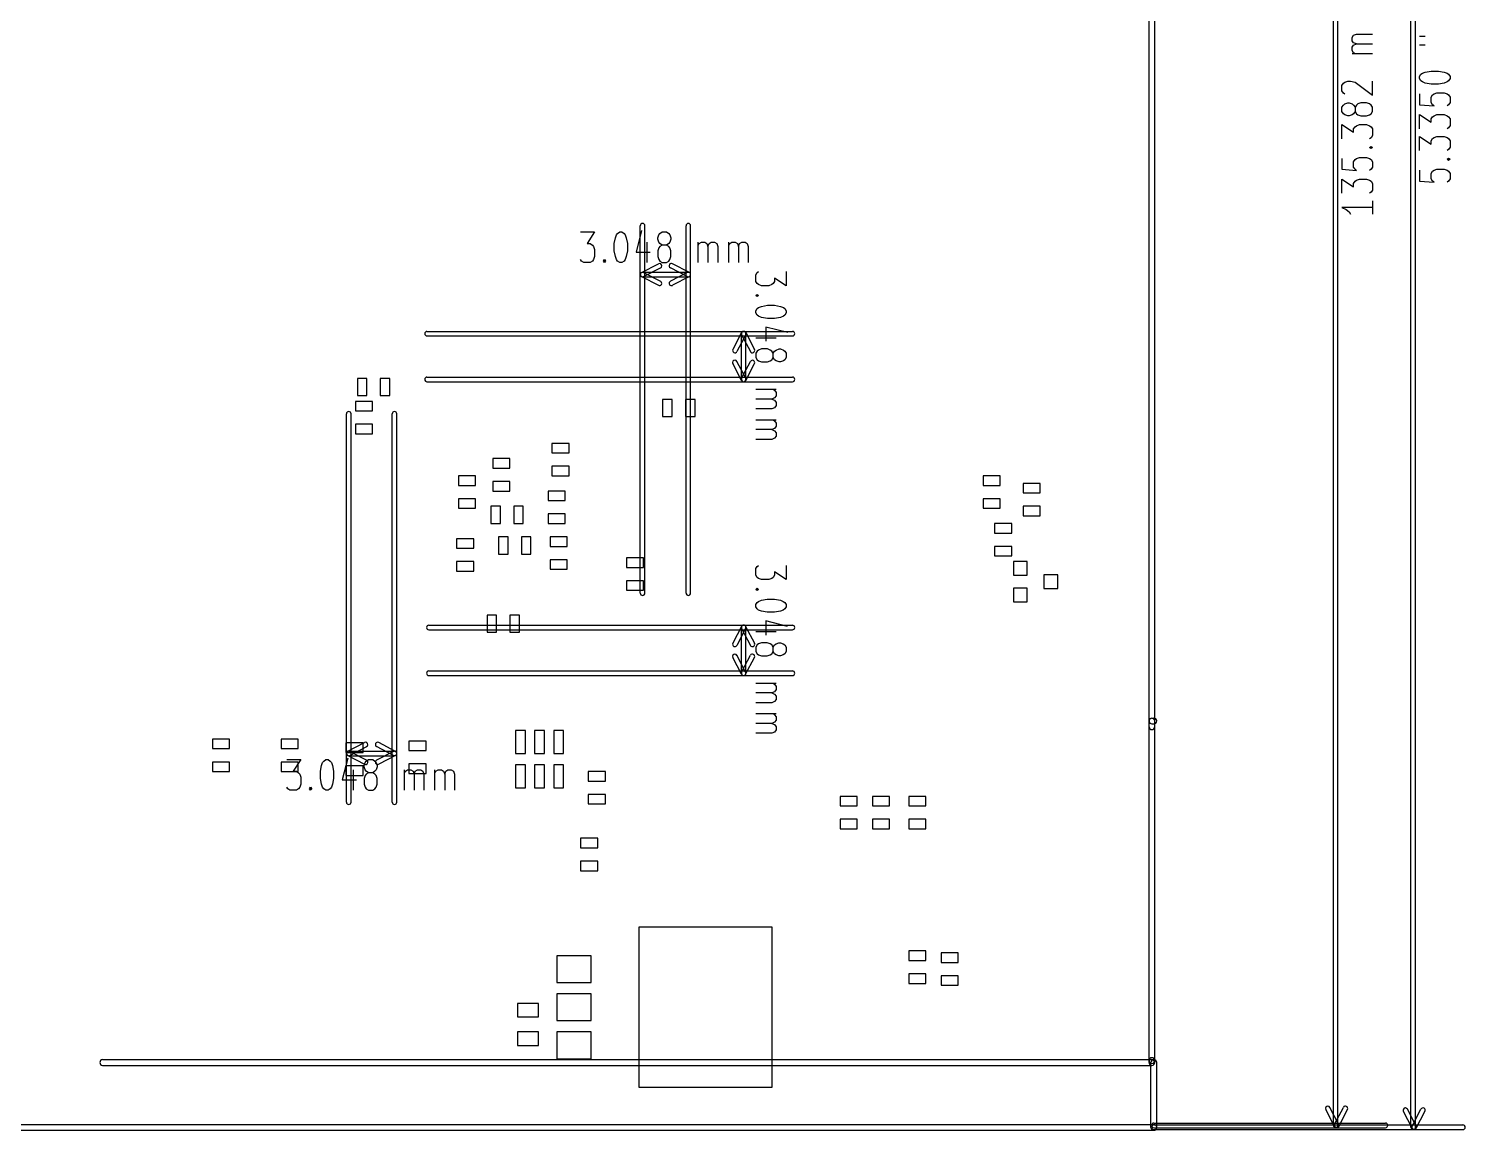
# Model space of a CAD drawing. Extents: x -29274 to 69862, y 24345 to 162744.
# Drawn here: x 32212 to 69862, y 24345 to 53210 of the extents above; entities that cross this region are included whole.
import ezdxf

# ---------------------------------------------------------------- set-up
doc = ezdxf.new("R2010")
doc.units = 0
doc.layers.add('BLACK', color=1, linetype='CONTINUOUS')

msp = doc.modelspace()

# ---------------------------------------------------------------- linework, layer by layer
at = {"layer": 'BLACK'}
for p, q in [((66406, 24474), (66406, 77774)), ((66526, 24474), (66526, 77774)), ((68438, 24426), (68438, 77776)), ((68558, 24426), (68558, 77776)), ((61575, 34920), (61575, 75920)), ((61725, 34920), (61725, 75920)), ((66896, 52981), (66935, 53039)), ((66896, 52896), (66896, 52981)), ((66935, 52839), (66896, 52896)), ((66896, 52724), (66935, 52781)), ((66896, 52639), (66896, 52724)), ((66935, 53039), (67011, 53067)), ((67011, 52810), (66935, 52839)), ((66935, 52781), (67011, 52810)), ((67011, 53067), (67430, 53067)), ((67011, 52810), (67430, 52810)), ((68662, 53016), (68814, 53016)), ((68662, 52787), (68814, 52787)), ((66935, 52581), (66896, 52639)), ((67430, 52553), (66896, 52553)), ((66973, 52553), (66935, 52581)), ((68662, 51959), (68700, 52016)), ((68662, 51902), (68662, 51959)), ((68700, 52016), (68738, 52045)), ((68738, 52045), (68814, 52074)), ((68814, 52074), (68967, 52102)), ((68967, 52102), (69157, 52102)), ((69157, 52102), (69309, 52074)), ((69309, 52074), (69386, 52045)), ((69386, 52045), (69424, 52016)), ((69424, 52016), (69462, 51959)), ((69462, 51959), (69462, 51902)), ((66630, 51725), (66668, 51782)), ((66630, 51582), (66630, 51725)), ((66668, 51525), (66630, 51582)), ((66668, 51782), (66706, 51811)), ((66706, 51811), (66782, 51839)), ((66782, 51839), (66858, 51839)), ((66858, 51839), (66973, 51811)), ((66973, 51811), (67430, 51468)), ((67430, 51468), (67430, 51839)), ((68700, 51845), (68662, 51902)), ((68738, 51816), (68700, 51845)), ((68814, 51788), (68738, 51816)), ((68967, 51759), (68814, 51788)), ((69157, 51759), (68967, 51759)), ((69309, 51788), (69157, 51759)), ((69386, 51816), (69309, 51788)), ((69424, 51845), (69386, 51816)), ((69462, 51902), (69424, 51845)), ((66630, 51154), (66668, 51211)), ((66706, 51496), (66668, 51525)), ((66668, 51211), (66706, 51240)), ((66706, 51240), (66782, 51268)), ((66782, 51268), (66820, 51268)), ((66820, 51268), (66896, 51240)), ((66896, 51240), (66935, 51211)), ((66935, 51211), (66973, 51154)), ((67011, 51211), (66973, 51154)), ((67049, 51240), (67011, 51211)), ((67125, 51268), (67049, 51240)), ((67277, 51268), (67125, 51268)), ((67354, 51240), (67277, 51268)), ((67392, 51211), (67354, 51240)), ((67430, 51154), (67392, 51211)), ((68662, 51503), (68662, 51217)), ((68662, 51217), (69043, 51188)), ((68967, 51417), (69005, 51474)), ((68967, 51274), (68967, 51417)), ((69005, 51217), (68967, 51274)), ((69005, 51474), (69043, 51503)), ((69043, 51188), (69005, 51217)), ((69043, 51503), (69119, 51531)), ((69119, 51531), (69309, 51531)), ((69309, 51531), (69386, 51503)), ((69386, 51503), (69424, 51474)), ((69424, 51217), (69386, 51188)), ((69424, 51474), (69462, 51417)), ((69462, 51274), (69424, 51217)), ((69462, 51417), (69462, 51274)), ((66630, 51040), (66630, 51154)), ((66668, 50982), (66630, 51040)), ((66706, 50954), (66668, 50982)), ((66782, 50925), (66706, 50954)), ((66820, 50925), (66782, 50925)), ((66896, 50954), (66820, 50925)), ((66935, 50982), (66896, 50954)), ((66973, 51040), (66935, 50982)), ((66973, 51154), (66973, 51040)), ((66973, 51040), (67011, 50982)), ((67011, 50982), (67049, 50954)), ((67049, 50954), (67125, 50925)), ((67125, 50925), (67277, 50925)), ((67277, 50925), (67354, 50954)), ((67354, 50954), (67392, 50982)), ((67392, 50982), (67430, 51040)), ((67430, 51040), (67430, 51154)), ((68662, 50589), (68662, 50960)), ((68662, 50960), (68967, 50760)), ((68967, 50846), (69005, 50903)), ((68967, 50760), (68967, 50846)), ((69005, 50903), (69043, 50932)), ((69043, 50932), (69119, 50960)), ((69119, 50960), (69309, 50960)), ((69309, 50960), (69386, 50932)), ((69386, 50932), (69424, 50903)), ((69424, 50903), (69462, 50846)), ((69462, 50846), (69462, 50674)), ((66630, 50326), (66630, 50697)), ((66630, 50697), (66935, 50497)), ((66935, 50583), (66973, 50640)), ((66935, 50497), (66935, 50583)), ((66973, 50640), (67011, 50669)), ((67011, 50669), (67087, 50697)), ((67087, 50697), (67277, 50697)), ((67277, 50697), (67354, 50669)), ((67354, 50669), (67392, 50640)), ((67392, 50640), (67430, 50583)), ((67430, 50583), (67430, 50411)), ((69424, 50617), (69386, 50589)), ((69462, 50674), (69424, 50617)), ((67392, 50354), (67354, 50326)), ((67354, 50097), (67392, 50125)), ((67392, 50068), (67354, 50097)), ((67354, 50097), (67430, 50097)), ((67430, 50411), (67392, 50354)), ((67392, 50125), (67430, 50097)), ((67430, 50097), (67392, 50068)), ((68662, 50018), (68662, 50389)), ((68662, 50389), (68967, 50189)), ((68967, 50275), (69005, 50332)), ((68967, 50189), (68967, 50275)), ((69005, 50332), (69043, 50361)), ((69043, 50361), (69119, 50389)), ((69119, 50389), (69309, 50389)), ((69309, 50389), (69386, 50361)), ((69386, 50361), (69424, 50332)), ((69424, 50332), (69462, 50275)), ((69462, 50103), (69424, 50046)), ((69462, 50275), (69462, 50103)), ((66630, 49812), (66630, 49526)), ((66935, 49726), (66973, 49783)), ((66935, 49583), (66935, 49726)), ((66973, 49783), (67011, 49812)), ((67011, 49812), (67087, 49840)), ((67087, 49840), (67277, 49840)), ((67277, 49840), (67354, 49812)), ((67354, 49812), (67392, 49783)), ((67392, 49783), (67430, 49726)), ((67430, 49726), (67430, 49583)), ((69424, 50046), (69386, 50018)), ((69386, 49789), (69424, 49817)), ((69424, 49760), (69386, 49789)), ((69386, 49789), (69462, 49789)), ((69424, 49817), (69462, 49789)), ((69462, 49789), (69424, 49760)), ((66630, 49526), (67011, 49497)), ((66973, 49526), (66935, 49583)), ((67011, 49497), (66973, 49526)), ((67392, 49526), (67354, 49497)), ((67430, 49583), (67392, 49526)), ((68662, 49504), (68662, 49218)), ((68967, 49418), (69005, 49475)), ((68967, 49275), (68967, 49418)), ((69005, 49475), (69043, 49504)), ((69043, 49504), (69119, 49532)), ((69119, 49532), (69309, 49532)), ((69309, 49532), (69386, 49504)), ((69386, 49504), (69424, 49475)), ((69424, 49475), (69462, 49418)), ((69462, 49418), (69462, 49275)), ((66630, 48898), (66630, 49269)), ((66630, 49269), (66935, 49069)), ((66935, 49155), (66973, 49212)), ((66935, 49069), (66935, 49155)), ((66973, 49212), (67011, 49241)), ((67011, 49241), (67087, 49269)), ((67087, 49269), (67277, 49269)), ((67277, 49269), (67354, 49241)), ((67354, 49241), (67392, 49212)), ((67392, 49212), (67430, 49155)), ((67430, 48983), (67392, 48926)), ((67430, 49155), (67430, 48983)), ((68662, 49218), (69043, 49189)), ((69005, 49218), (68967, 49275)), ((69043, 49189), (69005, 49218)), ((69424, 49218), (69386, 49189)), ((69462, 49275), (69424, 49218)), ((67392, 48926), (67354, 48898)), ((67430, 48698), (67430, 48355)), ((67430, 48527), (66630, 48527)), ((66630, 48527), (66744, 48470)), ((66744, 48470), (66820, 48412)), ((66820, 48412), (66858, 48355)), ((46673, 47885), (47044, 47885)), ((47044, 47885), (46844, 47580)), ((47615, 47809), (47644, 47847)), ((47644, 47847), (47701, 47885)), ((47701, 47885), (47758, 47885)), ((47758, 47885), (47815, 47847)), ((47815, 47847), (47844, 47809)), ((48272, 47923), (48129, 47352)), ((48240, 38421), (48240, 48049)), ((48360, 38421), (48360, 48049)), ((48729, 47809), (48757, 47847)), ((48757, 47847), (48815, 47885)), ((48815, 47885), (48929, 47885)), ((48929, 47885), (48986, 47847)), ((48986, 47847), (49015, 47809)), ((49440, 38421), (49440, 48049)), ((49560, 38421), (49560, 48049)), ((46844, 47580), (46930, 47580)), ((46930, 47580), (46987, 47542)), ((46987, 47542), (47016, 47504)), ((47016, 47504), (47044, 47428)), ((47558, 47580), (47587, 47733)), ((47558, 47390), (47558, 47580)), ((47587, 47733), (47615, 47809)), ((47844, 47809), (47873, 47733)), ((47873, 47733), (47901, 47580)), ((47901, 47580), (47901, 47390)), ((48415, 47619), (48415, 47085)), ((48700, 47733), (48729, 47809)), ((48700, 47695), (48700, 47733)), ((48729, 47619), (48700, 47695)), ((48729, 47466), (48700, 47390)), ((48757, 47580), (48729, 47619)), ((48757, 47504), (48729, 47466)), ((48815, 47542), (48757, 47580)), ((48815, 47542), (48757, 47504)), ((48929, 47542), (48815, 47542)), ((48986, 47580), (48929, 47542)), ((48986, 47504), (48929, 47542)), ((49015, 47619), (48986, 47580)), ((49015, 47466), (48986, 47504)), ((49015, 47809), (49043, 47733)), ((49043, 47695), (49015, 47619)), ((49043, 47390), (49015, 47466)), ((49043, 47733), (49043, 47695)), ((49757, 47085), (49757, 47619)), ((49757, 47542), (49785, 47580)), ((49785, 47580), (49843, 47619)), ((49843, 47619), (49928, 47619)), ((49928, 47619), (49985, 47580)), ((49985, 47580), (50014, 47504)), ((50014, 47504), (50043, 47580)), ((50014, 47504), (50014, 47085)), ((50043, 47580), (50100, 47619)), ((50100, 47619), (50185, 47619)), ((50185, 47619), (50243, 47580)), ((50243, 47580), (50271, 47504)), ((50271, 47504), (50271, 47085)), ((50557, 47085), (50557, 47619)), ((50557, 47542), (50585, 47580)), ((50585, 47580), (50643, 47619)), ((50643, 47619), (50728, 47619)), ((50728, 47619), (50785, 47580)), ((50785, 47580), (50814, 47504)), ((50814, 47504), (50843, 47580)), ((50814, 47504), (50814, 47085)), ((50843, 47580), (50900, 47619)), ((50900, 47619), (50985, 47619)), ((50985, 47619), (51043, 47580)), ((51043, 47580), (51071, 47504)), ((51071, 47504), (51071, 47085)), ((46701, 47123), (46673, 47161)), ((46758, 47085), (46701, 47123)), ((46930, 47085), (46758, 47085)), ((46987, 47123), (46930, 47085)), ((47016, 47161), (46987, 47123)), ((47044, 47238), (47016, 47161)), ((47044, 47428), (47044, 47238)), ((47272, 47123), (47301, 47161)), ((47301, 47085), (47272, 47123)), ((47301, 47161), (47329, 47123)), ((47301, 47161), (47301, 47085)), ((47329, 47123), (47301, 47085)), ((47587, 47238), (47558, 47390)), ((47615, 47161), (47587, 47238)), ((47644, 47123), (47615, 47161)), ((47701, 47085), (47644, 47123)), ((47758, 47085), (47701, 47085)), ((47815, 47123), (47758, 47085)), ((47844, 47161), (47815, 47123)), ((47873, 47238), (47844, 47161)), ((47901, 47390), (47873, 47238)), ((48129, 47352), (48501, 47352)), ((48700, 47390), (48700, 47238)), ((48700, 47238), (48729, 47161)), ((48729, 47161), (48757, 47123)), ((48757, 47123), (48815, 47085)), ((48815, 47085), (48929, 47085)), ((48929, 47085), (48986, 47123)), ((48986, 47123), (49015, 47161)), ((49015, 47161), (49043, 47238)), ((49043, 47238), (49043, 47390)), ((48272, 46823), (48714, 47052)), ((48272, 46715), (48714, 46486)), ((48300, 46829), (49500, 46829)), ((48300, 46709), (49500, 46709)), ((48328, 46716), (48770, 46945)), ((48328, 46822), (48770, 46593)), ((49471, 46716), (49029, 46946)), ((49471, 46822), (49029, 46592)), ((49527, 46822), (49085, 47052)), ((49527, 46716), (49085, 46486)), ((51266, 46762), (51304, 46819)), ((51266, 46590), (51266, 46762)), ((51304, 46819), (51342, 46847)), ((52066, 46847), (52066, 46476)), ((51304, 46533), (51266, 46590)), ((51342, 46504), (51304, 46533)), ((51419, 46476), (51342, 46504)), ((51609, 46476), (51419, 46476)), ((51685, 46504), (51609, 46476)), ((51723, 46533), (51685, 46504)), ((51761, 46590), (51723, 46533)), ((52066, 46476), (51761, 46676)), ((51761, 46676), (51761, 46590)), ((51266, 46219), (51304, 46248)), ((51304, 46191), (51266, 46219)), ((51342, 46219), (51266, 46219)), ((51304, 46248), (51342, 46219)), ((51342, 46219), (51304, 46191)), ((51342, 45905), (51419, 45933)), ((51419, 45933), (51571, 45962)), ((51571, 45962), (51761, 45962)), ((51761, 45962), (51914, 45933)), ((51914, 45933), (51990, 45905)), ((51266, 45819), (51304, 45876)), ((51266, 45762), (51266, 45819)), ((51304, 45705), (51266, 45762)), ((51304, 45876), (51342, 45905)), ((51342, 45676), (51304, 45705)), ((51419, 45647), (51342, 45676)), ((51571, 45619), (51419, 45647)), ((51761, 45619), (51571, 45619)), ((51914, 45647), (51761, 45619)), ((51990, 45676), (51914, 45647)), ((51990, 45905), (52028, 45876)), ((52028, 45705), (51990, 45676)), ((52028, 45876), (52066, 45819)), ((52066, 45762), (52028, 45705)), ((52066, 45819), (52066, 45762)), ((42650, 45280), (52230, 45280)), ((50896, 45248), (50667, 44806)), ((51003, 45192), (50774, 44750)), ((50890, 44020), (50890, 45220)), ((50897, 45192), (51127, 44750)), ((51003, 45248), (51233, 44806)), ((51010, 44020), (51010, 45220)), ((52104, 45248), (51533, 45391)), ((51533, 45391), (51533, 45019)), ((42650, 45160), (52230, 45160)), ((51800, 45105), (51266, 45105)), ((51419, 44820), (51342, 44791)), ((51571, 44820), (51419, 44820)), ((51647, 44791), (51571, 44820)), ((51800, 44791), (51876, 44820)), ((51876, 44820), (51914, 44820)), ((51914, 44820), (51990, 44791)), ((50896, 43993), (50667, 44435)), ((51003, 44049), (50774, 44491)), ((50897, 44049), (51127, 44491)), ((51003, 43993), (51233, 44435)), ((51304, 44763), (51266, 44705)), ((51266, 44705), (51266, 44591)), ((51266, 44591), (51304, 44534)), ((51342, 44791), (51304, 44763)), ((51304, 44534), (51342, 44505)), ((51342, 44505), (51419, 44477)), ((51419, 44477), (51571, 44477)), ((51571, 44477), (51647, 44505)), ((51685, 44763), (51647, 44791)), ((51647, 44505), (51685, 44534)), ((51723, 44705), (51685, 44763)), ((51685, 44534), (51723, 44591)), ((51723, 44705), (51761, 44763)), ((51723, 44591), (51723, 44705)), ((51761, 44534), (51723, 44591)), ((51761, 44763), (51800, 44791)), ((51800, 44505), (51761, 44534)), ((51876, 44477), (51800, 44505)), ((51914, 44477), (51876, 44477)), ((51990, 44505), (51914, 44477)), ((51990, 44791), (52028, 44763)), ((52028, 44534), (51990, 44505)), ((52028, 44763), (52066, 44705)), ((52066, 44591), (52028, 44534)), ((52066, 44705), (52066, 44591)), ((42650, 44080), (52230, 44080)), ((41075, 44045), (40825, 44045)), ((40825, 44045), (40825, 43595)), ((41075, 43595), (41075, 44045)), ((41675, 44045), (41425, 44045)), ((41425, 44045), (41425, 43595)), ((41675, 43595), (41675, 44045)), ((42650, 43960), (52230, 43960)), ((51266, 43763), (51800, 43763)), ((51723, 43763), (51761, 43735)), ((51761, 43735), (51800, 43677)), ((51800, 43677), (51800, 43592)), ((41225, 43445), (40775, 43445)), ((40775, 43445), (40775, 43195)), ((40825, 43595), (41075, 43595)), ((41225, 43195), (41225, 43445)), ((41425, 43595), (41675, 43595)), ((48825, 43495), (48825, 43045)), ((49075, 43495), (48825, 43495)), ((49075, 43045), (49075, 43495)), ((49425, 43495), (49425, 43045)), ((49675, 43495), (49425, 43495)), ((49675, 43045), (49675, 43495)), ((51685, 43506), (51266, 43506)), ((51761, 43535), (51685, 43506)), ((51685, 43506), (51761, 43477)), ((51800, 43592), (51761, 43535)), ((51761, 43477), (51800, 43420)), ((51800, 43335), (51761, 43277)), ((51800, 43420), (51800, 43335)), ((40540, 32942), (40540, 43120)), ((40660, 32942), (40660, 43120)), ((40775, 43195), (41225, 43195)), ((41740, 32942), (41740, 43120)), ((41860, 32942), (41860, 43120)), ((48825, 43045), (49075, 43045)), ((49425, 43045), (49675, 43045)), ((51685, 43249), (51266, 43249)), ((51266, 42963), (51800, 42963)), ((51761, 43277), (51685, 43249)), ((51723, 42963), (51761, 42935)), ((51761, 42935), (51800, 42877)), ((41225, 42845), (40775, 42845)), ((40775, 42845), (40775, 42595)), ((40775, 42595), (41225, 42595)), ((41225, 42595), (41225, 42845)), ((51685, 42706), (51266, 42706)), ((51761, 42735), (51685, 42706)), ((51685, 42706), (51761, 42677)), ((51800, 42792), (51761, 42735)), ((51761, 42677), (51800, 42620)), ((51800, 42877), (51800, 42792)), ((51800, 42620), (51800, 42535)), ((46375, 42345), (45925, 42345)), ((45925, 42345), (45925, 42095)), ((46375, 42095), (46375, 42345)), ((51685, 42449), (51266, 42449)), ((51761, 42477), (51685, 42449)), ((51800, 42535), (51761, 42477)), ((44825, 41945), (44375, 41945)), ((44375, 41945), (44375, 41695)), ((44825, 41695), (44825, 41945)), ((45925, 42095), (46375, 42095)), ((43925, 41495), (43475, 41495)), ((43475, 41495), (43475, 41245)), ((43925, 41245), (43925, 41495)), ((44375, 41695), (44825, 41695)), ((46375, 41745), (45925, 41745)), ((45925, 41745), (45925, 41495)), ((45925, 41495), (46375, 41495)), ((46375, 41495), (46375, 41745)), ((57675, 41495), (57225, 41495)), ((57225, 41495), (57225, 41245)), ((57675, 41245), (57675, 41495)), ((43475, 41245), (43925, 41245)), ((44825, 41345), (44375, 41345)), ((44375, 41345), (44375, 41095)), ((44375, 41095), (44825, 41095)), ((44825, 41095), (44825, 41345)), ((46275, 41095), (45825, 41095)), ((45825, 41095), (45825, 40845)), ((46275, 40845), (46275, 41095)), ((57225, 41245), (57675, 41245)), ((58725, 41295), (58275, 41295)), ((58275, 41295), (58275, 41045)), ((58275, 41045), (58725, 41045)), ((58725, 41045), (58725, 41295)), ((43925, 40895), (43475, 40895)), ((43475, 40895), (43475, 40645)), ((43925, 40645), (43925, 40895)), ((44575, 40695), (44325, 40695)), ((44325, 40695), (44325, 40245)), ((44575, 40245), (44575, 40695)), ((45175, 40695), (44925, 40695)), ((44925, 40695), (44925, 40245)), ((45175, 40245), (45175, 40695)), ((45825, 40845), (46275, 40845)), ((57675, 40895), (57225, 40895)), ((57225, 40895), (57225, 40645)), ((57675, 40645), (57675, 40895)), ((58725, 40695), (58275, 40695)), ((58275, 40695), (58275, 40445)), ((58725, 40445), (58725, 40695)), ((43475, 40645), (43925, 40645)), ((46275, 40495), (45825, 40495)), ((45825, 40495), (45825, 40245)), ((46275, 40245), (46275, 40495)), ((57225, 40645), (57675, 40645)), ((58275, 40445), (58725, 40445)), ((44325, 40245), (44575, 40245)), ((44925, 40245), (45175, 40245)), ((45825, 40245), (46275, 40245)), ((57975, 40245), (57525, 40245)), ((57525, 40245), (57525, 39995)), ((57525, 39995), (57975, 39995)), ((57975, 39995), (57975, 40245)), ((43875, 39845), (43425, 39845)), ((43425, 39845), (43425, 39595)), ((43425, 39595), (43875, 39595)), ((43875, 39595), (43875, 39845)), ((44775, 39895), (44525, 39895)), ((44525, 39895), (44525, 39445)), ((44775, 39445), (44775, 39895)), ((45375, 39895), (45125, 39895)), ((45125, 39895), (45125, 39445)), ((45375, 39445), (45375, 39895)), ((46325, 39895), (45875, 39895)), ((45875, 39895), (45875, 39645)), ((45875, 39645), (46325, 39645)), ((46325, 39645), (46325, 39895)), ((57975, 39645), (57525, 39645)), ((57525, 39645), (57525, 39395)), ((57975, 39395), (57975, 39645)), ((43875, 39245), (43425, 39245)), ((43425, 39245), (43425, 38995)), ((43875, 38995), (43875, 39245)), ((44525, 39445), (44775, 39445)), ((45125, 39445), (45375, 39445)), ((46325, 39295), (45875, 39295)), ((45875, 39295), (45875, 39045)), ((46325, 39045), (46325, 39295)), ((48325, 39345), (47875, 39345)), ((47875, 39345), (47875, 39095)), ((48325, 39095), (48325, 39345)), ((57525, 39395), (57975, 39395)), ((58380, 39250), (58020, 39250)), ((58020, 39250), (58020, 38890)), ((58380, 38890), (58380, 39250)), ((43425, 38995), (43875, 38995)), ((45875, 39045), (46325, 39045)), ((47875, 39095), (48325, 39095)), ((51265, 39062), (51303, 39119)), ((51265, 38890), (51265, 39062)), ((51303, 38833), (51265, 38890)), ((51303, 39119), (51341, 39147)), ((51341, 38804), (51303, 38833)), ((51418, 38776), (51341, 38804)), ((51684, 38804), (51608, 38776)), ((51722, 38833), (51684, 38804)), ((51760, 38890), (51722, 38833)), ((52065, 38776), (51760, 38976)), ((51760, 38976), (51760, 38890)), ((52065, 39147), (52065, 38776)), ((58020, 38890), (58380, 38890)), ((59180, 38900), (58820, 38900)), ((58820, 38900), (58820, 38540)), ((59180, 38540), (59180, 38900)), ((48325, 38745), (47875, 38745)), ((47875, 38745), (47875, 38495)), ((47875, 38495), (48325, 38495)), ((48325, 38495), (48325, 38745)), ((51265, 38519), (51303, 38548)), ((51303, 38491), (51265, 38519)), ((51341, 38519), (51265, 38519)), ((51303, 38548), (51341, 38519)), ((51341, 38519), (51303, 38491)), ((51608, 38776), (51418, 38776)), ((58380, 38550), (58020, 38550)), ((58020, 38550), (58020, 38190)), ((58380, 38190), (58380, 38550)), ((58820, 38540), (59180, 38540)), ((51265, 38119), (51303, 38176)), ((51265, 38062), (51265, 38119)), ((51303, 38005), (51265, 38062)), ((51303, 38176), (51341, 38205)), ((51341, 38205), (51418, 38233)), ((51418, 38233), (51570, 38262)), ((51570, 38262), (51760, 38262)), ((51760, 38262), (51913, 38233)), ((51913, 38233), (51989, 38205)), ((51989, 38205), (52027, 38176)), ((52027, 38176), (52065, 38119)), ((52065, 38062), (52027, 38005)), ((52065, 38119), (52065, 38062)), ((58020, 38190), (58380, 38190)), ((44475, 37845), (44225, 37845)), ((44225, 37845), (44225, 37395)), ((44475, 37395), (44475, 37845)), ((45075, 37845), (44825, 37845)), ((44825, 37845), (44825, 37395)), ((45075, 37395), (45075, 37845)), ((51341, 37976), (51303, 38005)), ((51418, 37947), (51341, 37976)), ((51570, 37919), (51418, 37947)), ((52103, 37548), (51532, 37691)), ((51532, 37691), (51532, 37319)), ((51760, 37919), (51570, 37919)), ((51913, 37947), (51760, 37919)), ((51989, 37976), (51913, 37947)), ((52027, 38005), (51989, 37976)), ((42700, 37580), (52228, 37580)), ((42700, 37460), (52228, 37460)), ((44225, 37395), (44475, 37395)), ((44825, 37395), (45075, 37395)), ((50895, 37548), (50666, 37106)), ((51002, 37492), (50773, 37050)), ((50889, 36320), (50889, 37520)), ((50896, 37492), (51126, 37050)), ((51002, 37548), (51232, 37106)), ((51009, 36320), (51009, 37520)), ((51799, 37405), (51265, 37405)), ((51303, 37063), (51265, 37005)), ((51265, 37005), (51265, 36891)), ((51341, 37091), (51303, 37063)), ((51418, 37120), (51341, 37091)), ((51570, 37120), (51418, 37120)), ((51646, 37091), (51570, 37120)), ((51684, 37063), (51646, 37091)), ((51722, 37005), (51684, 37063)), ((51722, 37005), (51760, 37063)), ((51722, 36891), (51722, 37005)), ((51760, 37063), (51799, 37091)), ((51799, 37091), (51875, 37120)), ((51875, 37120), (51913, 37120)), ((51913, 37120), (51989, 37091)), ((51989, 37091), (52027, 37063)), ((52027, 37063), (52065, 37005)), ((52065, 37005), (52065, 36891)), ((50895, 36293), (50666, 36735)), ((51002, 36349), (50773, 36791)), ((50896, 36349), (51126, 36791)), ((51002, 36293), (51232, 36735)), ((51265, 36891), (51303, 36834)), ((51303, 36834), (51341, 36805)), ((51341, 36805), (51418, 36777)), ((51418, 36777), (51570, 36777)), ((51570, 36777), (51646, 36805)), ((51646, 36805), (51684, 36834)), ((51684, 36834), (51722, 36891)), ((51760, 36834), (51722, 36891)), ((51799, 36805), (51760, 36834)), ((51875, 36777), (51799, 36805)), ((51913, 36777), (51875, 36777)), ((51989, 36805), (51913, 36777)), ((52027, 36834), (51989, 36805)), ((52065, 36891), (52027, 36834)), ((42700, 36380), (52228, 36380)), ((42700, 36260), (52228, 36260)), ((51265, 36063), (51799, 36063)), ((51684, 35806), (51265, 35806)), ((51760, 35835), (51684, 35806)), ((51684, 35806), (51760, 35777)), ((51722, 36063), (51760, 36035)), ((51760, 36035), (51799, 35977)), ((51799, 35892), (51760, 35835)), ((51760, 35777), (51799, 35720)), ((51799, 35977), (51799, 35892)), ((51684, 35549), (51265, 35549)), ((51760, 35577), (51684, 35549)), ((51799, 35635), (51760, 35577)), ((51799, 35720), (51799, 35635)), ((51265, 35263), (51799, 35263)), ((51760, 35035), (51684, 35006)), ((51722, 35263), (51760, 35235)), ((51760, 35235), (51799, 35177)), ((51799, 35092), (51760, 35035)), ((51799, 35177), (51799, 35092)), ((61575, 26170), (61575, 35070)), ((61650, 35145), (61700, 35145)), ((61725, 26170), (61725, 35070)), ((45228, 34823), (44972, 34823)), ((44972, 34823), (44972, 34217)), ((45228, 34217), (45228, 34823)), ((45728, 34823), (45472, 34823)), ((45472, 34823), (45472, 34217)), ((45728, 34217), (45728, 34823)), ((46228, 34823), (45972, 34823)), ((45972, 34823), (45972, 34217)), ((46228, 34217), (46228, 34823)), ((51684, 35006), (51265, 35006)), ((51684, 34749), (51265, 34749)), ((51684, 35006), (51760, 34977)), ((51760, 34777), (51684, 34749)), ((51760, 34977), (51799, 34920)), ((51799, 34835), (51760, 34777)), ((51799, 34920), (51799, 34835)), ((61650, 34995), (61700, 34995)), ((37475, 34595), (37025, 34595)), ((37025, 34595), (37025, 34345)), ((37025, 34345), (37475, 34345)), ((37475, 34345), (37475, 34595)), ((39275, 34595), (38825, 34595)), ((38825, 34595), (38825, 34345)), ((38825, 34345), (39275, 34345)), ((39275, 34345), (39275, 34595)), ((40975, 34495), (40525, 34495)), ((40525, 34495), (40525, 34245)), ((40572, 34275), (41014, 34504)), ((40600, 34281), (41800, 34281)), ((40628, 34168), (41070, 34397)), ((40628, 34274), (41070, 34045)), ((40975, 34245), (40975, 34495)), ((41771, 34168), (41329, 34398)), ((41771, 34274), (41329, 34044)), ((41827, 34274), (41385, 34504)), ((42625, 34545), (42175, 34545)), ((42175, 34545), (42175, 34295)), ((42175, 34295), (42625, 34295)), ((42625, 34295), (42625, 34545)), ((37475, 33995), (37025, 33995)), ((37025, 33995), (37025, 33745)), ((37475, 33745), (37475, 33995)), ((39275, 33995), (38825, 33995)), ((38825, 33995), (38825, 33745)), ((38973, 34057), (39344, 34057)), ((39344, 34057), (39144, 33752)), ((39275, 33745), (39275, 33995)), ((39858, 33752), (39887, 33905)), ((39887, 33905), (39915, 33981)), ((39915, 33981), (39944, 34019)), ((39944, 34019), (40001, 34057)), ((40001, 34057), (40058, 34057)), ((40058, 34057), (40115, 34019)), ((40115, 34019), (40144, 33981)), ((40144, 33981), (40173, 33905)), ((40173, 33905), (40201, 33752)), ((40572, 34095), (40429, 33524)), ((40525, 34245), (40975, 34245)), ((40975, 33895), (40525, 33895)), ((40525, 33895), (40525, 33645)), ((40572, 34167), (41014, 33938)), ((40600, 34161), (41800, 34161)), ((40975, 33645), (40975, 33895)), ((41000, 33905), (41029, 33981)), ((41000, 33867), (41000, 33905)), ((41029, 33981), (41057, 34019)), ((41057, 34019), (41115, 34057)), ((41115, 34057), (41229, 34057)), ((41229, 34057), (41286, 34019)), ((41286, 34019), (41315, 33981)), ((41315, 33981), (41343, 33905)), ((41343, 33905), (41343, 33867)), ((41827, 34168), (41385, 33938)), ((42625, 33945), (42175, 33945)), ((42175, 33945), (42175, 33695)), ((42625, 33695), (42625, 33945)), ((44972, 34217), (45228, 34217)), ((45228, 33923), (44972, 33923)), ((44972, 33923), (44972, 33317)), ((45228, 33317), (45228, 33923)), ((45472, 34217), (45728, 34217)), ((45728, 33923), (45472, 33923)), ((45472, 33923), (45472, 33317)), ((45728, 33317), (45728, 33923)), ((45972, 34217), (46228, 34217)), ((46228, 33923), (45972, 33923)), ((45972, 33923), (45972, 33317)), ((46228, 33317), (46228, 33923)), ((37025, 33745), (37475, 33745)), ((38825, 33745), (39275, 33745)), ((39144, 33752), (39230, 33752)), ((39230, 33752), (39287, 33714)), ((39287, 33714), (39316, 33676)), ((39316, 33676), (39344, 33600)), ((39344, 33600), (39344, 33410)), ((39858, 33562), (39858, 33752)), ((39887, 33410), (39858, 33562)), ((40201, 33562), (40173, 33410)), ((40201, 33752), (40201, 33562)), ((40429, 33524), (40801, 33524)), ((40525, 33645), (40975, 33645)), ((40715, 33791), (40715, 33257)), ((41029, 33791), (41000, 33867)), ((41029, 33638), (41000, 33562)), ((41000, 33562), (41000, 33410)), ((41057, 33752), (41029, 33791)), ((41057, 33676), (41029, 33638)), ((41115, 33714), (41057, 33752)), ((41115, 33714), (41057, 33676)), ((41229, 33714), (41115, 33714)), ((41286, 33752), (41229, 33714)), ((41286, 33676), (41229, 33714)), ((41315, 33791), (41286, 33752)), ((41315, 33638), (41286, 33676)), ((41343, 33867), (41315, 33791)), ((41343, 33562), (41315, 33638)), ((41343, 33410), (41343, 33562)), ((42057, 33257), (42057, 33791)), ((42057, 33714), (42085, 33752)), ((42085, 33752), (42143, 33791)), ((42143, 33791), (42228, 33791)), ((42175, 33695), (42625, 33695)), ((42228, 33791), (42285, 33752)), ((42285, 33752), (42314, 33676)), ((42314, 33676), (42343, 33752)), ((42314, 33676), (42314, 33257)), ((42343, 33752), (42400, 33791)), ((42400, 33791), (42485, 33791)), ((42485, 33791), (42543, 33752)), ((42543, 33752), (42571, 33676)), ((42571, 33676), (42571, 33257)), ((42857, 33257), (42857, 33791)), ((42857, 33714), (42885, 33752)), ((42885, 33752), (42943, 33791)), ((42943, 33791), (43028, 33791)), ((43028, 33791), (43085, 33752)), ((43085, 33752), (43114, 33676)), ((43114, 33676), (43143, 33752)), ((43114, 33676), (43114, 33257)), ((43143, 33752), (43200, 33791)), ((43200, 33791), (43285, 33791)), ((43285, 33791), (43343, 33752)), ((43343, 33752), (43371, 33676)), ((43371, 33676), (43371, 33257)), ((47325, 33745), (46875, 33745)), ((46875, 33745), (46875, 33495)), ((47325, 33495), (47325, 33745)), ((39001, 33295), (38973, 33333)), ((39058, 33257), (39001, 33295)), ((39230, 33257), (39058, 33257)), ((39287, 33295), (39230, 33257)), ((39316, 33333), (39287, 33295)), ((39344, 33410), (39316, 33333)), ((39572, 33295), (39601, 33333)), ((39601, 33257), (39572, 33295)), ((39601, 33333), (39629, 33295)), ((39601, 33333), (39601, 33257)), ((39629, 33295), (39601, 33257)), ((39915, 33333), (39887, 33410)), ((39944, 33295), (39915, 33333)), ((40001, 33257), (39944, 33295)), ((40058, 33257), (40001, 33257)), ((40115, 33295), (40058, 33257)), ((40144, 33333), (40115, 33295)), ((40173, 33410), (40144, 33333)), ((41000, 33410), (41029, 33333)), ((41029, 33333), (41057, 33295)), ((41057, 33295), (41115, 33257)), ((41115, 33257), (41229, 33257)), ((41229, 33257), (41286, 33295)), ((41286, 33295), (41315, 33333)), ((41315, 33333), (41343, 33410)), ((44972, 33317), (45228, 33317)), ((45472, 33317), (45728, 33317)), ((45972, 33317), (46228, 33317)), ((46875, 33495), (47325, 33495)), ((47325, 33145), (46875, 33145)), ((46875, 33145), (46875, 32895)), ((47325, 32895), (47325, 33145)), ((46875, 32895), (47325, 32895)), ((53925, 33095), (53475, 33095)), ((53475, 33095), (53475, 32845)), ((53475, 32845), (53925, 32845)), ((53925, 32845), (53925, 33095)), ((54775, 33095), (54325, 33095)), ((54325, 33095), (54325, 32845)), ((54325, 32845), (54775, 32845)), ((54775, 32845), (54775, 33095)), ((55725, 33095), (55275, 33095)), ((55275, 33095), (55275, 32845)), ((55275, 32845), (55725, 32845)), ((55725, 32845), (55725, 33095)), ((53925, 32495), (53475, 32495)), ((53475, 32495), (53475, 32245)), ((53925, 32245), (53925, 32495)), ((54775, 32495), (54325, 32495)), ((54325, 32495), (54325, 32245)), ((54775, 32245), (54775, 32495)), ((55725, 32495), (55275, 32495)), ((55275, 32495), (55275, 32245)), ((55725, 32245), (55725, 32495)), ((53475, 32245), (53925, 32245)), ((54325, 32245), (54775, 32245)), ((55275, 32245), (55725, 32245)), ((47125, 31995), (46675, 31995)), ((46675, 31995), (46675, 31745)), ((46675, 31745), (47125, 31745)), ((47125, 31745), (47125, 31995)), ((47125, 31395), (46675, 31395)), ((46675, 31395), (46675, 31145)), ((47125, 31145), (47125, 31395)), ((46675, 31145), (47125, 31145)), ((51700, 29670), (48200, 29670)), ((48200, 29670), (48200, 25470)), ((51700, 25470), (51700, 29670)), ((55725, 29045), (55275, 29045)), ((55275, 29045), (55275, 28795)), ((55725, 28795), (55725, 29045)), ((56575, 28995), (56125, 28995)), ((56125, 28995), (56125, 28745)), ((56575, 28745), (56575, 28995)), ((46950, 28920), (46050, 28920)), ((46050, 28920), (46050, 28220)), ((46950, 28220), (46950, 28920)), ((55275, 28795), (55725, 28795)), ((56125, 28745), (56575, 28745)), ((55725, 28445), (55275, 28445)), ((55275, 28445), (55275, 28195)), ((55725, 28195), (55725, 28445)), ((56575, 28395), (56125, 28395)), ((56125, 28395), (56125, 28145)), ((56575, 28145), (56575, 28395)), ((46050, 28220), (46950, 28220)), ((46950, 27920), (46050, 27920)), ((46050, 27920), (46050, 27220)), ((46950, 27220), (46950, 27920)), ((55275, 28195), (55725, 28195)), ((56125, 28145), (56575, 28145)), ((45575, 27670), (45025, 27670)), ((45025, 27670), (45025, 27320)), ((45575, 27320), (45575, 27670)), ((45025, 27320), (45575, 27320)), ((46050, 27220), (46950, 27220)), ((45575, 26920), (45025, 26920)), ((45025, 26920), (45025, 26570)), ((45575, 26570), (45575, 26920)), ((46950, 26920), (46050, 26920)), ((46050, 26920), (46050, 26220)), ((46950, 26220), (46950, 26920)), ((45025, 26570), (45575, 26570)), ((34150, 26195), (61650, 26195)), ((34150, 26045), (61650, 26045)), ((46050, 26220), (46950, 26220)), ((61575, 26120), (61575, 26170)), ((61625, 24420), (61625, 26120)), ((61725, 26120), (61725, 26170)), ((61775, 24420), (61775, 26120)), ((48200, 25470), (51700, 25470)), ((66437, 24447), (66207, 24889)), ((66543, 24503), (66313, 24945)), ((66438, 24503), (66668, 24945)), ((66544, 24447), (66774, 24889)), ((68575, 24455), (68345, 24897)), ((68470, 24455), (68700, 24897)), ((-8450, 24495), (61700, 24495)), ((61700, 24533), (67770, 24533)), ((61700, 24484), (69802, 24484)), ((68469, 24399), (68239, 24841)), ((68576, 24399), (68806, 24841)), ((-8450, 24345), (61700, 24345)), ((61700, 24413), (67770, 24413)), ((61700, 24364), (69802, 24364))]:
    msp.add_line(p, q, dxfattribs=at)
for centre, radius, start, end in [((48300, 48049), 60, 360, 540), ((49500, 48049), 60, 360, 540), ((48300, 46769), 60, 90, 270), ((48300, 46769), 60, 62, 242), ((48300, 46769), 60, 117, 297), ((48742, 46999), 60, 297, 477), ((49057, 46999), 60, 422, 602), ((49499, 46769), 60, 242, 422), ((49499, 46769), 60, -62, 117), ((49500, 46769), 60, 270, 450), ((48742, 46539), 60, 242, 422), ((49057, 46539), 60, 117, 297), ((42650, 45220), 60, 90, 270), ((50950, 45220), 60, 360, 540), ((50950, 45220), 60, 27, 207), ((50950, 45220), 60, -27, 152), ((52230, 45220), 60, 270, 450), ((50720, 44778), 60, 152, 332), ((51180, 44778), 60, 207, 387), ((50720, 44463), 60, 387, 567), ((51180, 44463), 60, 332, 512), ((42650, 44020), 60, 90, 270), ((52230, 44020), 60, 270, 450), ((50950, 44021), 60, 152, 332), ((50950, 44020), 60, 180, 360), ((50950, 44021), 60, 207, 387), ((40600, 43120), 60, 360, 540), ((41800, 43120), 60, 360, 540), ((48300, 38421), 60, 180, 360), ((49500, 38421), 60, 180, 360), ((42700, 37520), 60, 90, 270), ((50949, 37520), 60, 360, 540), ((50949, 37520), 60, 27, 207), ((50949, 37520), 60, -27, 152), ((52228, 37520), 60, 270, 450), ((50719, 37078), 60, 152, 332), ((51179, 37078), 60, 207, 387), ((50719, 36763), 60, 387, 567), ((51179, 36763), 60, 332, 512), ((42700, 36320), 60, 90, 270), ((50949, 36321), 60, 152, 332), ((50949, 36320), 60, 180, 360), ((50949, 36321), 60, 207, 387), ((52228, 36320), 60, 270, 450), ((61650, 35070), 75, 90, 270), ((61650, 35070), 75, 360, 540), ((61700, 35070), 75, 270, 450), ((61650, 34920), 75, 180, 360), ((40600, 34221), 60, 90, 270), ((40600, 34221), 60, 62, 242), ((40600, 34221), 60, 117, 297), ((41042, 34451), 60, 297, 477), ((41357, 34451), 60, 422, 602), ((41799, 34221), 60, 242, 422), ((41799, 34221), 60, -62, 117), ((41800, 34221), 60, 270, 450), ((41042, 33991), 60, 242, 422), ((41357, 33991), 60, 117, 297), ((40600, 32942), 60, 180, 360), ((41800, 32942), 60, 180, 360), ((34150, 26120), 75, 90, 270), ((61650, 26170), 75, 360, 540), ((61650, 26170), 75, 180, 360), ((61650, 26120), 75, 180, 360), ((61700, 26120), 75, 360, 540), ((61650, 26120), 75, 270, 450), ((66260, 24917), 60, 387, 567), ((66721, 24917), 60, 332, 512), ((68292, 24869), 60, 387, 567), ((68753, 24869), 60, 332, 512), ((61700, 24473), 60, 90, 270), ((61700, 24424), 60, 90, 270), ((61700, 24420), 75, 270, 450), ((66466, 24474), 60, 180, 360), ((66491, 24475), 60, 152, 332), ((66490, 24475), 60, 207, 387), ((67770, 24473), 60, 270, 450), ((69802, 24424), 60, 270, 450), ((61700, 24420), 75, 180, 360), ((68498, 24426), 60, 180, 360), ((68523, 24427), 60, 152, 332), ((68522, 24427), 60, 207, 387)]:
    msp.add_arc(centre, radius, start, end, dxfattribs=at)

doc.saveas('drawing.dxf')
